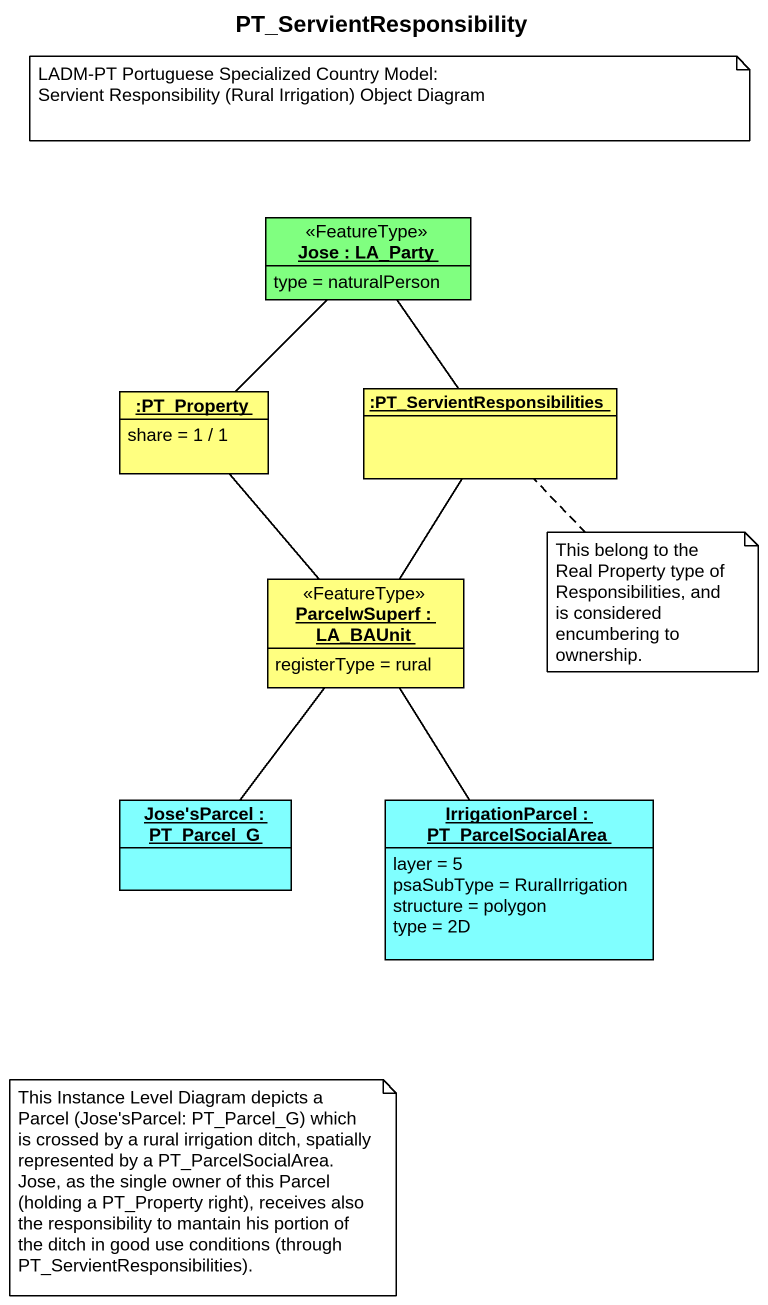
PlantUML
@startuml
title PT_ServientResponsibility
hide circle
hide empty members
object "Jose : LA_Party" as Jose <<FeatureType>> #80FF80 {
  type = naturalPerson
}
object ":PT_Property" as PT_Property #FFFF80 {
  share = 1 / 1
}
object ":PT_ServientResponsibilities" as PT_ServientResponsibilities #FFFF80
object "ParcelwSuperf : LA_BAUnit" as ParcelwSuperf <<FeatureType>> #FFFF80 {
  registerType = rural
}
object "Jose'sParcel : PT_Parcel_G" as Jose_sParcel #80FFFF
object "IrrigationParcel : PT_ParcelSocialArea" as IrrigationParcel #80FFFF {
  layer = 5
  psaSubType = RuralIrrigation
  structure = polygon
  type = 2D
}
Jose -- PT_Property
Jose -- PT_ServientResponsibilities
PT_Property -- ParcelwSuperf
PT_ServientResponsibilities -- ParcelwSuperf
ParcelwSuperf -- Jose_sParcel
ParcelwSuperf -- IrrigationParcel
note as N1
  LADM-PT Portuguese Specialized Country Model:
  Servient Responsibility (Rural Irrigation) Object Diagram
end note
note bottom of PT_ServientResponsibilities : This belong to the Real Property type of Responsibilities, and is considered encumbering to ownership.
note as N3
  This Instance Level Diagram depicts a Parcel (Jose'sParcel: PT_Parcel_G) which is crossed by a rural irrigation ditch, spatially represented by a PT_ParcelSocialArea. Jose, as the single owner of this Parcel (holding a PT_Property right), receives also the responsibility to mantain his portion of the ditch in good use conditions (through PT_ServientResponsibilities).
end note
@enduml
